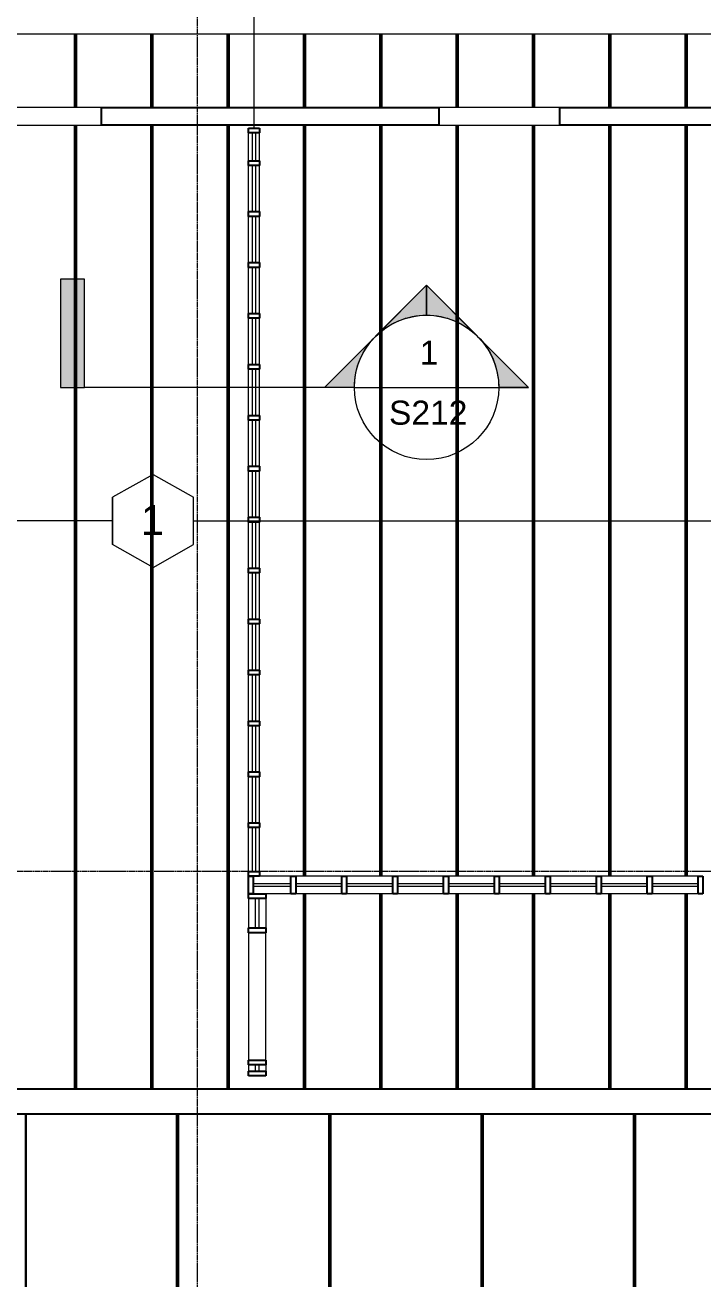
# Model space of a CAD drawing. Header units: inches. Extents: x -4036 to -1914, y 2 to 12338.
# Drawn here: x -3535.5 to -3322.4, y 11719.2 to 12113.1 of the extents above; entities that cross this region are included whole.
import ezdxf

# ---------------------------------------------------------------- set-up
doc = ezdxf.new("R2010")
doc.units = ezdxf.units.IN
doc.header["$MEASUREMENT"] = 0
doc.linetypes.add('Línea de rejilla', pattern=[0.875, 0.5, -0.125, 0.125, -0.125])
for name, color, linetype, lineweight in [('A-ANNO-NOTE', 131, 'Continuous', 9), ('A-DETL-GENF', 92, 'Continuous', 9), ('A-GLAZ-CURT', 52, 'Continuous', 9), ('A-GLAZ-CWMG', 51, 'Continuous', 9), ('A-WALL', 113, 'Continuous', 9), ('A-WALL-IDEN', 211, 'Continuous', 9), ('G-ANNO-SYMB', 111, 'Continuous', 9), ('I-WALL', 2, 'Continuous', 9), ('S-BEAM', 12, 'Continuous', 9), ('S-BEAM-ANLY', 10, 'Continuous', 50), ('S-GRID', 1, 'Continuous', 9)]:
    doc.layers.add(name, color=color, linetype=linetype, lineweight=lineweight)
doc.styles.add('Arial', font='arial.ttf', dxfattribs={"height": 9.448819})
doc.styles.add('Arial_2', font='arial.ttf', dxfattribs={"height": 7.559055})

# ---------------------------------------------------------------- blocks, each defined once
blk = doc.blocks.new('System Panel - PlyWood-764936-FRAMING PLAN - 2ND FLOOR')
at = {"layer": 'A-GLAZ-CURT', "lineweight": 18}
for p, q in [((-7.25, -0.5), (-7.25, 0.5)), ((-7.25, 0.5), (7.25, 0.5)), ((7.25, 0.5), (7.25, -0.5)), ((7.25, -0.5), (-7.25, -0.5))]:
    blk.add_line(p, q, dxfattribs=at)
blk = doc.blocks.new('Rectangular Mullion - 5 1_2_-1273587-FRAMING PLAN - 2ND FLOOR')
at = {"layer": 'A-GLAZ-CWMG'}
for p, q in [((-3451.92, 11845.74), (-3461.77, 11845.74)), ((-3451.92, 11840.24), (-3459.77, 11840.24))]:
    blk.add_line(p, q, dxfattribs=at)
blk = doc.blocks.new('Rectangular Mullion - 5 1_2_-748981-FRAMING PLAN - 2ND FLOOR')
at = {"layer": 'A-GLAZ-CWMG'}
for p, q in [((-2522.7, 11828.21), (-2522.7, 11813.71)), ((-2517.2, 11828.21), (-2517.2, 11813.71))]:
    blk.add_line(p, q, dxfattribs=at)
blk = doc.blocks.new('Rectangular Mullion - 5 1_2_-748986-FRAMING PLAN - 2ND FLOOR')
at = {"layer": 'A-GLAZ-CWMG', "lineweight": 25}
for p, q in [((0, 2.75), (-1.5, 2.75)), ((-1.5, 2.75), (-1.5, -2.75)), ((0, -2.75), (0, 2.75)), ((-1.5, -2.75), (0, -2.75))]:
    blk.add_line(p, q, dxfattribs=at)
blk = doc.blocks.new('Rectangular Mullion - 5 1_2_-748984-FRAMING PLAN - 2ND FLOOR')
at = {"layer": 'A-GLAZ-CWMG', "lineweight": 25}
for p, q in [((0.75, 2.75), (-0.75, 2.75)), ((-0.75, 2.75), (-0.75, -2.75)), ((0.75, -2.75), (0.75, 2.75)), ((-0.75, -2.75), (0.75, -2.75))]:
    blk.add_line(p, q, dxfattribs=at)
blk = doc.blocks.new('System Panel - PlyWood-1273589-FRAMING PLAN - 2ND FLOOR')
at = {"layer": 'A-GLAZ-CURT', "lineweight": 18}
for p, q in [((-5.92, -0.5), (-5.92, 0.5)), ((-5.92, 0.5), (5.92, 0.5)), ((5.92, 0.5), (5.92, -0.5)), ((5.92, -0.5), (-5.92, -0.5))]:
    blk.add_line(p, q, dxfattribs=at)
blk = doc.blocks.new('System Panel - PlyWood-1273584-FRAMING PLAN - 2ND FLOOR')
at = {"layer": 'A-GLAZ-CURT', "lineweight": 18}
for p, q in [((-6.88, -0.5), (-6.88, 0.5)), ((-6.88, 0.5), (2.37, 0.5)), ((2.37, 0.5), (2.37, -0.5)), ((2.37, -0.5), (-6.88, -0.5))]:
    blk.add_line(p, q, dxfattribs=at)
blk = doc.blocks.new('System Panel - PlyWood-1273585-FRAMING PLAN - 2ND FLOOR')
at = {"layer": 'A-GLAZ-CURT', "lineweight": 18}
for p, q in [((1.5, -0.5), (1.5, 0.5)), ((1.5, 0.5), (3.5, 0.5)), ((3.5, 0.5), (3.5, -0.5)), ((3.5, -0.5), (1.5, -0.5))]:
    blk.add_line(p, q, dxfattribs=at)
blk = doc.blocks.new('Rectangular Mullion - 5 1_2_-817731-FRAMING PLAN - 2ND FLOOR')
at = {"layer": 'A-GLAZ-CWMG'}
for p, q in [((-3465.27, 11786.49), (-3465.27, 11784.49)), ((-3459.77, 11786.49), (-3459.77, 11784.49))]:
    blk.add_line(p, q, dxfattribs=at)
blk = doc.blocks.new('Rectangular Mullion - 5 1_2_-V100-FRAMING PLAN - 2ND FLOOR')
at = {"layer": 'A-GLAZ-CWMG'}
for p, q in [((-3465.27, 11838.74), (-3465.27, 11829.49)), ((-3459.77, 11838.74), (-3459.77, 11829.49))]:
    blk.add_line(p, q, dxfattribs=at)
blk = doc.blocks.new('Rectangular Mullion - 5 1_2_-748987-FRAMING PLAN - 2ND FLOOR')
at = {"layer": 'A-GLAZ-CWMG', "lineweight": 25}
for p, q in [((-1.5, 2.75), (0, 2.75)), ((-1.5, -2.75), (-1.5, 2.75)), ((0, 2.75), (0, -2.75)), ((0, -2.75), (-1.5, -2.75))]:
    blk.add_line(p, q, dxfattribs=at)
blk = doc.blocks.new('Rectangular Mullion - 5 1_2_-1273583-FRAMING PLAN - 2ND FLOOR')
at = {"layer": 'A-GLAZ-CWMG'}
for p, q in [((-3491.17, 10351.34), (-3494.92, 10351.34)), ((-3494.92, 10345.84), (-3491.17, 10345.84))]:
    blk.add_line(p, q, dxfattribs=at)
blk = doc.blocks.new('Rectangular Mullion - 5 1_2_-748983-FRAMING PLAN - 2ND FLOOR')
at = {"layer": 'A-GLAZ-CWMG'}
for p, q in [((-2749.17, 11742.74), (-2765.17, 11742.74)), ((-2765.17, 11737.24), (-2749.17, 11737.24))]:
    blk.add_line(p, q, dxfattribs=at)
blk = doc.blocks.new('Rectangular Mullion - 5 1_2_-749712-FRAMING PLAN - 2ND FLOOR')
at = {"layer": 'A-GLAZ-CWMG', "lineweight": 25}
for p, q in [((0, 2.75), (-1.5, 2.75)), ((-1.5, 2.75), (-1.5, -2.75)), ((0, -2.75), (0, 2.75)), ((-1.5, -2.75), (0, -2.75))]:
    blk.add_line(p, q, dxfattribs=at)
blk = doc.blocks.new('Rectangular Mullion - 5 1_2_-749713-FRAMING PLAN - 2ND FLOOR')
at = {"layer": 'A-GLAZ-CWMG', "lineweight": 25}
for p, q in [((-1.5, 2.75), (0, 2.75)), ((-1.5, -2.75), (-1.5, 2.75)), ((0, 2.75), (0, -2.75)), ((0, -2.75), (-1.5, -2.75))]:
    blk.add_line(p, q, dxfattribs=at)
blk = doc.blocks.new('Rectangular Mullion - 5 1_2_-805089-FRAMING PLAN - 2ND FLOOR')
at = {"layer": 'A-GLAZ-CWMG'}
for p, q in [((-3465.27, 11792.24), (-3465.27, 11787.99)), ((-3459.77, 11787.99), (-3459.77, 11792.24))]:
    blk.add_line(p, q, dxfattribs=at)
blk = doc.blocks.new('System Panel - PlyWood-764934-FRAMING PLAN - 2ND FLOOR')
at = {"layer": 'A-GLAZ-CURT', "lineweight": 18}
for p, q in [((-6.88, -0.5), (-6.88, 0.5)), ((-6.88, 0.5), (6.88, 0.5)), ((6.88, 0.5), (6.88, -0.5)), ((6.88, -0.5), (-6.88, -0.5))]:
    blk.add_line(p, q, dxfattribs=at)
blk = doc.blocks.new('Rectangular Mullion - 3 1_2_-1273433-FRAMING PLAN - 2ND FLOOR')
at = {"layer": 'A-GLAZ-CWMG'}
for p, q in [((-3138.87, 12070.49), (-3138.87, 12079.19)), ((-3135.37, 12070.49), (-3135.37, 12079.19))]:
    blk.add_line(p, q, dxfattribs=at)
blk = doc.blocks.new('Rectangular Mullion - 3 1_2_-735869-FRAMING PLAN - 2ND FLOOR')
at = {"layer": 'A-GLAZ-CWMG', "lineweight": 25}
for p, q in [((0, 1.75), (-1.5, 1.75)), ((-1.5, 1.75), (-1.5, -1.75)), ((0, -1.75), (0, 1.75)), ((-1.5, -1.75), (0, -1.75))]:
    blk.add_line(p, q, dxfattribs=at)
blk = doc.blocks.new('Rectangular Mullion - 3 1_2_-735870-FRAMING PLAN - 2ND FLOOR')
at = {"layer": 'A-GLAZ-CWMG', "lineweight": 25}
for p, q in [((-1.5, 1.75), (0, 1.75)), ((-1.5, -1.75), (-1.5, 1.75)), ((0, 1.75), (0, -1.75)), ((0, -1.75), (-1.5, -1.75))]:
    blk.add_line(p, q, dxfattribs=at)
blk = doc.blocks.new('System Panel - PlyWood-1273435-FRAMING PLAN - 2ND FLOOR')
at = {"layer": 'A-GLAZ-CURT', "lineweight": 18}
for p, q in [((-4.35, -0.5), (-4.35, 0.5)), ((-4.35, 0.5), (4.35, 0.5)), ((4.35, 0.5), (4.35, -0.5)), ((4.35, -0.5), (-4.35, -0.5))]:
    blk.add_line(p, q, dxfattribs=at)
blk = doc.blocks.new('Rectangular Mullion - 3 1_2_-735840-FRAMING PLAN - 2ND FLOOR')
at = {"layer": 'A-GLAZ-CWMG'}
for p, q in [((-2918.07, 10459.04), (-2918.07, 10472.79)), ((-2914.57, 10459.04), (-2914.57, 10472.79))]:
    blk.add_line(p, q, dxfattribs=at)
blk = doc.blocks.new('Rectangular Mullion - 3 1_2_-735841-FRAMING PLAN - 2ND FLOOR')
at = {"layer": 'A-GLAZ-CWMG'}
for p, q in [((-3206.07, 10485.26), (-3206.07, 10499.76)), ((-3202.57, 10485.26), (-3202.57, 10499.76))]:
    blk.add_line(p, q, dxfattribs=at)
blk = doc.blocks.new('Rectangular Mullion - 3 1_2_-735844-FRAMING PLAN - 2ND FLOOR')
at = {"layer": 'A-GLAZ-CWMG', "lineweight": 25}
for p, q in [((0.75, 1.75), (-0.75, 1.75)), ((-0.75, 1.75), (-0.75, -1.75)), ((0.75, -1.75), (0.75, 1.75)), ((-0.75, -1.75), (0.75, -1.75))]:
    blk.add_line(p, q, dxfattribs=at)
blk = doc.blocks.new('TRUSS - 22_-1311154-FRAMING PLAN - 2ND FLOOR')
at = {"layer": 'S-BEAM'}
for p, q in [((-144.525, 0), (-167.675, 0)), ((96.925, 0), (-139.025, 0)), ((163.675, 0), (102.425, 0))]:
    blk.add_line(p, q, dxfattribs=at)
blk = doc.blocks.new('TRUSS - 22_-V109-FRAMING PLAN - 2ND FLOOR')
at = {"layer": 'S-BEAM'}
for p, q in [((-144.525, 0), (-167.675, 0)), ((163.675, 0), (-139.025, 0))]:
    blk.add_line(p, q, dxfattribs=at)
blk = doc.blocks.new('hollowcore plank - HEAVY-V112-FRAMING PLAN - 2ND FLOOR')
at = {"layer": 'S-BEAM'}
for p, q in [((0, 23.94), (224, 23.94)), ((0, 23.9), (224, 23.9)), ((0, 23.52), (224, 23.52)), ((224, -23.52), (0, -23.52)), ((0, -23.9), (224, -23.9)), ((0, -23.94), (224, -23.94))]:
    blk.add_line(p, q, dxfattribs=at)
blk = doc.blocks.new('TRUSSES - TRUSSES-1316857-FRAMING PLAN - 2ND FLOOR')
at = {"layer": 'A-DETL-GENF'}
for p, q in [((0, 14.61), (-12.61, 7.43)), ((0, 14.61), (12.85, 7.43)), ((-12.61, 7.43), (-12.61, -7.43)), ((12.85, -7.43), (12.85, 7.43)), ((12.85, 7.43), (12.85, -7.43)), ((-12.61, 0), (-357.3, 0)), ((12.85, 0), (357.3, 0)), ((0, -14.56), (-12.61, -7.43)), ((0, -14.56), (12.85, -7.43))]:
    blk.add_line(p, q, dxfattribs=at)
blk = doc.blocks.new('Vista de diseño - Extremo final de sección - Rellenado-14997-FRAMING PLAN - 2ND FLOOR')
at = {"layer": 'G-ANNO-SYMB'}
blk.add_hatch(color=256, dxfattribs=at).paths.add_polyline_path([(0, 0.3543), (0, 0), (-0.0787, 0), (-0.0787, 0.3543)], flags=0)
for p, q in [((0, 0.3543), (-0.0787, 0.3543)), ((-0.0787, 0.3543), (-0.0787, 0)), ((0, 0), (0, 0.3543)), ((-0.0787, 0), (0, 0))]:
    blk.add_line(p, q, dxfattribs=at)
blk = doc.blocks.new('Vista de diseño - Extremo inicial de sección - Rellenado-1561-FRAMING PLAN - 2ND FLOOR')
at = {"layer": 'G-ANNO-SYMB'}
h = blk.add_hatch(color=256, dxfattribs=at)
edge = h.paths.add_edge_path(flags=0)
edge.add_line((-0.2362, 0.3341), (-0.2362, 0.2362))
edge.add_arc((-0.2362, 0), 0.2362, 90, 135)
edge.add_line((-0.4033, 0.167), (-0.2362, 0.3341))
h = blk.add_hatch(color=256, dxfattribs=at)
edge = h.paths.add_edge_path(flags=0)
edge.add_line((-0.2362, 0.3341), (-0.0692, 0.167))
edge.add_arc((-0.2362, 0), 0.2362, 45, 90)
edge.add_line((-0.2362, 0.2362), (-0.2362, 0.3341))
h = blk.add_hatch(color=256, dxfattribs=at)
edge = h.paths.add_edge_path(flags=0)
edge.add_line((-0.5703, 0), (-0.4033, 0.167))
edge.add_arc((-0.2362, 0), 0.2362, 135, 180)
edge.add_line((-0.4724, 0), (-0.5703, 0))
h = blk.add_hatch(color=256, dxfattribs=at)
edge = h.paths.add_edge_path(flags=0)
edge.add_line((0.0978, 0), (0, 0))
edge.add_arc((-0.2362, 0), 0.2362, 360, 405)
edge.add_line((-0.0692, 0.167), (0.0978, 0))
for p, q in [((-0.2362, 0.3341), (-0.5703, 0)), ((-0.2362, 0.3341), (-0.4033, 0.167)), ((-0.2362, 0.3341), (0.0978, 0)), ((-0.2362, 0.2362), (-0.2362, 0.3341)), ((-0.2362, 0.3341), (-0.2362, 0.2362)), ((-0.0692, 0.167), (-0.2362, 0.3341)), ((-0.4033, 0.167), (-0.5703, 0)), ((0.0978, 0), (-0.0692, 0.167)), ((-0.5703, 0), (-0.4724, 0)), ((0, 0), (0.0978, 0)), ((-0.4724, 0), (-0.5703, 0)), ((0, 0), (0.0978, 0))]:
    blk.add_line(p, q, dxfattribs=at)
for start, end in [(360, 180), (90, 135), (45, 90), (135, 180), (360, 45), (180, 360)]:
    blk.add_arc((-0.2362, 0), 0.2362, start, end, dxfattribs=at)

msp = doc.modelspace()

# ---------------------------------------------------------------- linework, layer by layer
at = {"layer": 'A-WALL', "lineweight": 25}
for p, q in [((-3748.91, 11778.99), (-3204.37, 11778.99)), ((-3212.37, 11770.99), (-3756.91, 11770.99))]:
    msp.add_line(p, q, dxfattribs=at)
at = {"layer": 'A-WALL-IDEN'}
msp.add_line((-3463.52, 12080.86), (-3463.52, 12152.63), dxfattribs=at)
at = {"layer": 'G-ANNO-SYMB'}
for q in [(-3516.83, 11999.28), (-3386.61, 11999.28)]:
    msp.add_line((-3431.96, 11999.28), q, dxfattribs=at)
at = {"layer": 'I-WALL'}
for p, q in [((-3852.47, 12110.34), (-2644.92, 12110.34)), ((-3511.4, 12087.19), (-3549.42, 12087.19)), ((-3367.4, 12087.19), (-3405.42, 12087.19)), ((-3549.42, 12081.69), (-3511.4, 12081.69)), ((-3405.42, 12081.69), (-3367.4, 12081.69))]:
    msp.add_line(p, q, dxfattribs=at)
at = {"layer": 'I-WALL', "lineweight": 25}
for p, q in [((-3511.4, 12087.19), (-3405.42, 12087.19)), ((-3511.4, 12081.69), (-3511.4, 12087.19)), ((-3405.42, 12087.19), (-3405.42, 12081.69)), ((-3367.4, 12087.19), (-3290.54, 12087.19)), ((-3367.4, 12081.69), (-3367.4, 12087.19)), ((-3405.42, 12081.69), (-3511.4, 12081.69)), ((-3290.54, 12081.69), (-3367.4, 12081.69))]:
    msp.add_line(p, q, dxfattribs=at)
at = {"layer": 'S-BEAM-ANLY', "color": 7}
for p, q in [((-3519.67, 12110.34), (-3519.67, 12087.19)), ((-3495.67, 12110.34), (-3495.67, 12087.19)), ((-3471.67, 12110.34), (-3471.67, 12087.19)), ((-3447.67, 12110.34), (-3447.67, 12087.19)), ((-3423.67, 12110.34), (-3423.67, 12087.19)), ((-3399.67, 12110.34), (-3399.67, 12087.19)), ((-3375.67, 12110.34), (-3375.67, 12087.19)), ((-3351.67, 12110.34), (-3351.67, 12087.19)), ((-3327.67, 12110.34), (-3327.67, 12087.19)), ((-3519.67, 12081.69), (-3519.67, 12080.34)), ((-3519.67, 12080.34), (-3519.67, 11804.99)), ((-3495.67, 12081.69), (-3495.67, 12080.34)), ((-3495.67, 12080.34), (-3495.67, 11804.99)), ((-3471.67, 12081.69), (-3471.67, 12080.34)), ((-3471.67, 12080.34), (-3471.67, 11804.99)), ((-3447.67, 12081.69), (-3447.67, 12080.34)), ((-3447.67, 12080.34), (-3447.67, 11845.74)), ((-3423.67, 12081.69), (-3423.67, 12080.34)), ((-3423.67, 12080.34), (-3423.67, 11845.74)), ((-3399.67, 12081.69), (-3399.67, 12080.34)), ((-3399.67, 12080.34), (-3399.67, 11845.74)), ((-3375.67, 12081.69), (-3375.67, 12080.34)), ((-3375.67, 12080.34), (-3375.67, 11845.74)), ((-3351.67, 12081.69), (-3351.67, 12080.34)), ((-3351.67, 12080.34), (-3351.67, 11845.74)), ((-3327.67, 12081.69), (-3327.67, 12080.34)), ((-3327.67, 12080.34), (-3327.67, 11845.74)), ((-3447.67, 11840.24), (-3447.67, 11804.99)), ((-3423.67, 11840.24), (-3423.67, 11804.99)), ((-3399.67, 11840.24), (-3399.67, 11804.99)), ((-3375.67, 11840.24), (-3375.67, 11804.99)), ((-3351.67, 11840.24), (-3351.67, 11804.99)), ((-3327.67, 11840.24), (-3327.67, 11804.99)), ((-3519.67, 11804.99), (-3519.67, 11778.99)), ((-3495.67, 11804.99), (-3495.67, 11778.99)), ((-3471.67, 11804.99), (-3471.67, 11778.99)), ((-3447.67, 11804.99), (-3447.67, 11778.99)), ((-3423.67, 11804.99), (-3423.67, 11778.99)), ((-3399.67, 11804.99), (-3399.67, 11778.99)), ((-3375.67, 11804.99), (-3375.67, 11778.99)), ((-3351.67, 11804.99), (-3351.67, 11778.99)), ((-3327.67, 11804.99), (-3327.67, 11778.99))]:
    msp.add_line(p, q, dxfattribs=at)
at = {"layer": 'S-GRID', "linetype": 'Línea de rejilla'}
for p, q in [((-3481.32, 9786.33), (-3481.32, 12288.56)), ((-1959.43, 11847.19), (-3987.13, 11847.19))]:
    msp.add_line(p, q, dxfattribs=at)

# ---------------------------------------------------------------- block references
at = {"layer": 'A-DETL-GENF', "rotation": 180}
msp.add_blockref('TRUSSES - TRUSSES-1316857-FRAMING PLAN - 2ND FLOOR', (-3495.17, 11957.33), dxfattribs=at)
at = {"layer": 'A-GLAZ-CURT'}
for name, p, rotation in [('System Panel - PlyWood-1273435-FRAMING PLAN - 2ND FLOOR', (-3463.52, 12074.84), 90), ('System Panel - PlyWood-764936-FRAMING PLAN - 2ND FLOOR', (-3463.52, 12061.74), 90), ('System Panel - PlyWood-764936-FRAMING PLAN - 2ND FLOOR', (-3463.52, 12045.74), 90), ('System Panel - PlyWood-764936-FRAMING PLAN - 2ND FLOOR', (-3463.52, 12029.74), 90), ('System Panel - PlyWood-764936-FRAMING PLAN - 2ND FLOOR', (-3463.52, 12013.74), 90), ('System Panel - PlyWood-764936-FRAMING PLAN - 2ND FLOOR', (-3463.52, 11997.74), 90), ('System Panel - PlyWood-764936-FRAMING PLAN - 2ND FLOOR', (-3463.52, 11981.74), 90), ('System Panel - PlyWood-764936-FRAMING PLAN - 2ND FLOOR', (-3463.52, 11965.74), 90), ('System Panel - PlyWood-764936-FRAMING PLAN - 2ND FLOOR', (-3463.52, 11949.74), 90), ('System Panel - PlyWood-764936-FRAMING PLAN - 2ND FLOOR', (-3463.52, 11933.74), 90), ('System Panel - PlyWood-764936-FRAMING PLAN - 2ND FLOOR', (-3463.52, 11917.74), 90), ('System Panel - PlyWood-764936-FRAMING PLAN - 2ND FLOOR', (-3463.52, 11901.74), 90), ('System Panel - PlyWood-764936-FRAMING PLAN - 2ND FLOOR', (-3463.52, 11885.74), 90), ('System Panel - PlyWood-764936-FRAMING PLAN - 2ND FLOOR', (-3463.52, 11869.74), 90), ('System Panel - PlyWood-764934-FRAMING PLAN - 2ND FLOOR', (-3463.52, 11854.11), 90), ('System Panel - PlyWood-1273589-FRAMING PLAN - 2ND FLOOR', (-3457.85, 11842.99), 180), ('System Panel - PlyWood-764936-FRAMING PLAN - 2ND FLOOR', (-3443.17, 11842.99), 180), ('System Panel - PlyWood-764936-FRAMING PLAN - 2ND FLOOR', (-3427.17, 11842.99), 180), ('System Panel - PlyWood-764936-FRAMING PLAN - 2ND FLOOR', (-3411.17, 11842.99), 180), ('System Panel - PlyWood-764936-FRAMING PLAN - 2ND FLOOR', (-3395.17, 11842.99), 180), ('System Panel - PlyWood-764936-FRAMING PLAN - 2ND FLOOR', (-3379.17, 11842.99), 180), ('System Panel - PlyWood-764936-FRAMING PLAN - 2ND FLOOR', (-3363.17, 11842.99), 180), ('System Panel - PlyWood-764936-FRAMING PLAN - 2ND FLOOR', (-3347.17, 11842.99), 180), ('System Panel - PlyWood-764936-FRAMING PLAN - 2ND FLOOR', (-3331.17, 11842.99), 180), ('System Panel - PlyWood-1273584-FRAMING PLAN - 2ND FLOOR', (-3462.52, 11831.86), 270), ('System Panel - PlyWood-1273585-FRAMING PLAN - 2ND FLOOR', (-3462.52, 11787.99), 270)]:
    msp.add_blockref(name, p, dxfattribs=dict(at, rotation=rotation))
at = {"layer": 'A-GLAZ-CWMG', "extrusion": (0, 0, -1)}
for name, p, rotation in [('Rectangular Mullion - 3 1_2_-735869-FRAMING PLAN - 2ND FLOOR', (3463.52, 12080.69), 90), ('Rectangular Mullion - 3 1_2_-735844-FRAMING PLAN - 2ND FLOOR', (3463.52, 12069.74), 90), ('Rectangular Mullion - 3 1_2_-735844-FRAMING PLAN - 2ND FLOOR', (3463.52, 12053.74), 90), ('Rectangular Mullion - 3 1_2_-735844-FRAMING PLAN - 2ND FLOOR', (3463.52, 12037.74), 90), ('Rectangular Mullion - 3 1_2_-735844-FRAMING PLAN - 2ND FLOOR', (3463.52, 12021.74), 90), ('Rectangular Mullion - 3 1_2_-735844-FRAMING PLAN - 2ND FLOOR', (3463.52, 12005.74), 90), ('Rectangular Mullion - 3 1_2_-735844-FRAMING PLAN - 2ND FLOOR', (3463.52, 11989.74), 90), ('Rectangular Mullion - 3 1_2_-735844-FRAMING PLAN - 2ND FLOOR', (3463.52, 11973.74), 90), ('Rectangular Mullion - 3 1_2_-735844-FRAMING PLAN - 2ND FLOOR', (3463.52, 11957.74), 90), ('Rectangular Mullion - 3 1_2_-735844-FRAMING PLAN - 2ND FLOOR', (3463.52, 11941.74), 90), ('Rectangular Mullion - 3 1_2_-735844-FRAMING PLAN - 2ND FLOOR', (3463.52, 11925.74), 90), ('Rectangular Mullion - 3 1_2_-735844-FRAMING PLAN - 2ND FLOOR', (3463.52, 11909.74), 90), ('Rectangular Mullion - 3 1_2_-735844-FRAMING PLAN - 2ND FLOOR', (3463.52, 11893.74), 90), ('Rectangular Mullion - 3 1_2_-735844-FRAMING PLAN - 2ND FLOOR', (3463.52, 11877.74), 90), ('Rectangular Mullion - 3 1_2_-735844-FRAMING PLAN - 2ND FLOOR', (3463.52, 11861.74), 90), ('Rectangular Mullion - 5 1_2_-749712-FRAMING PLAN - 2ND FLOOR', (3462.52, 11827.99), 270), ('Rectangular Mullion - 5 1_2_-748986-FRAMING PLAN - 2ND FLOOR', (3462.52, 11782.99), 270)]:
    msp.add_blockref(name, p, dxfattribs=dict(at, rotation=rotation))
at = {"layer": 'A-GLAZ-CWMG'}
for name, p in [('Rectangular Mullion - 3 1_2_-1273433-FRAMING PLAN - 2ND FLOOR', (-326.4, 0)), ('Rectangular Mullion - 3 1_2_-735841-FRAMING PLAN - 2ND FLOOR', (-259.2, 1569.23)), ('Rectangular Mullion - 3 1_2_-735841-FRAMING PLAN - 2ND FLOOR', (-259.2, 1553.23)), ('Rectangular Mullion - 3 1_2_-735841-FRAMING PLAN - 2ND FLOOR', (-259.2, 1537.23)), ('Rectangular Mullion - 3 1_2_-735841-FRAMING PLAN - 2ND FLOOR', (-259.2, 1521.23)), ('Rectangular Mullion - 3 1_2_-735841-FRAMING PLAN - 2ND FLOOR', (-259.2, 1505.23)), ('Rectangular Mullion - 3 1_2_-735841-FRAMING PLAN - 2ND FLOOR', (-259.2, 1489.23)), ('Rectangular Mullion - 3 1_2_-735841-FRAMING PLAN - 2ND FLOOR', (-259.2, 1473.23)), ('Rectangular Mullion - 3 1_2_-735841-FRAMING PLAN - 2ND FLOOR', (-259.2, 1457.23)), ('Rectangular Mullion - 3 1_2_-735841-FRAMING PLAN - 2ND FLOOR', (-259.2, 1441.23)), ('Rectangular Mullion - 3 1_2_-735841-FRAMING PLAN - 2ND FLOOR', (-259.2, 1425.23)), ('Rectangular Mullion - 3 1_2_-735841-FRAMING PLAN - 2ND FLOOR', (-259.2, 1409.23)), ('Rectangular Mullion - 3 1_2_-735841-FRAMING PLAN - 2ND FLOOR', (-259.2, 1393.23)), ('Rectangular Mullion - 3 1_2_-735841-FRAMING PLAN - 2ND FLOOR', (-259.2, 1377.23)), ('Rectangular Mullion - 3 1_2_-735840-FRAMING PLAN - 2ND FLOOR', (-547.2, 1388.2)), ('Rectangular Mullion - 5 1_2_-1273587-FRAMING PLAN - 2ND FLOOR', (0, 0)), ('Rectangular Mullion - 5 1_2_-V100-FRAMING PLAN - 2ND FLOOR', (0, 0)), ('Rectangular Mullion - 5 1_2_-805089-FRAMING PLAN - 2ND FLOOR', (0, 0)), ('Rectangular Mullion - 5 1_2_-817731-FRAMING PLAN - 2ND FLOOR', (0, 0))]:
    msp.add_blockref(name, p, dxfattribs=at)
for name, p, rotation in [('Rectangular Mullion - 3 1_2_-735870-FRAMING PLAN - 2ND FLOOR', (-3463.52, 11845.74), 270), ('Rectangular Mullion - 5 1_2_-748981-FRAMING PLAN - 2ND FLOOR', (-15264.14, 9323.04), 270), ('Rectangular Mullion - 5 1_2_-748981-FRAMING PLAN - 2ND FLOOR', (-15248.14, 9323.04), 270), ('Rectangular Mullion - 5 1_2_-748981-FRAMING PLAN - 2ND FLOOR', (-15232.14, 9323.04), 270), ('Rectangular Mullion - 5 1_2_-748981-FRAMING PLAN - 2ND FLOOR', (-15216.14, 9323.04), 270), ('Rectangular Mullion - 5 1_2_-748981-FRAMING PLAN - 2ND FLOOR', (-15200.14, 9323.04), 270), ('Rectangular Mullion - 5 1_2_-748981-FRAMING PLAN - 2ND FLOOR', (-15184.14, 9323.04), 270), ('Rectangular Mullion - 5 1_2_-748981-FRAMING PLAN - 2ND FLOOR', (-15168.14, 9323.04), 270), ('Rectangular Mullion - 5 1_2_-748981-FRAMING PLAN - 2ND FLOOR', (-15152.14, 9323.04), 270), ('Rectangular Mullion - 5 1_2_-748987-FRAMING PLAN - 2ND FLOOR', (-3462.52, 11840.24), 90), ('Rectangular Mullion - 5 1_2_-1273583-FRAMING PLAN - 2ND FLOOR', (-13811.11, 8333.07), 270), ('Rectangular Mullion - 5 1_2_-748983-FRAMING PLAN - 2ND FLOOR', (8277.47, 14573.41), 90), ('Rectangular Mullion - 5 1_2_-748983-FRAMING PLAN - 2ND FLOOR', (8277.47, 14557.41), 90), ('Rectangular Mullion - 5 1_2_-749713-FRAMING PLAN - 2ND FLOOR', (-3462.52, 11787.99), 90)]:
    msp.add_blockref(name, p, dxfattribs=dict(at, rotation=rotation))
at = {"layer": 'A-GLAZ-CWMG', "extrusion": (0, 0, -1)}
for name, p in [('Rectangular Mullion - 5 1_2_-748986-FRAMING PLAN - 2ND FLOOR', (3465.27, 11842.99)), ('Rectangular Mullion - 5 1_2_-748984-FRAMING PLAN - 2ND FLOOR', (3451.17, 11842.99)), ('Rectangular Mullion - 5 1_2_-748984-FRAMING PLAN - 2ND FLOOR', (3435.17, 11842.99)), ('Rectangular Mullion - 5 1_2_-748984-FRAMING PLAN - 2ND FLOOR', (3419.17, 11842.99)), ('Rectangular Mullion - 5 1_2_-748984-FRAMING PLAN - 2ND FLOOR', (3403.17, 11842.99)), ('Rectangular Mullion - 5 1_2_-748984-FRAMING PLAN - 2ND FLOOR', (3387.17, 11842.99)), ('Rectangular Mullion - 5 1_2_-748984-FRAMING PLAN - 2ND FLOOR', (3371.17, 11842.99)), ('Rectangular Mullion - 5 1_2_-748984-FRAMING PLAN - 2ND FLOOR', (3355.17, 11842.99)), ('Rectangular Mullion - 5 1_2_-748984-FRAMING PLAN - 2ND FLOOR', (3339.17, 11842.99)), ('Rectangular Mullion - 5 1_2_-748984-FRAMING PLAN - 2ND FLOOR', (3323.17, 11842.99))]:
    msp.add_blockref(name, p, dxfattribs=at)
at = {"layer": 'G-ANNO-SYMB', "xscale": 95.99999999999994, "yscale": 95.99999999999994, "zscale": 95.99999999999994}
msp.add_blockref('Vista de diseño - Extremo final de sección - Rellenado-14997-FRAMING PLAN - 2ND FLOOR', (-3516.83, 11999.28), dxfattribs=at)
at = {"layer": 'G-ANNO-SYMB', "extrusion": (0, 0, -1), "xscale": 95.99999999999994, "yscale": 95.99999999999994, "zscale": 95.99999999999994}
msp.add_blockref('Vista de diseño - Extremo inicial de sección - Rellenado-1561-FRAMING PLAN - 2ND FLOOR', (3431.96, 11999.28), dxfattribs=at)
at = {"layer": 'S-BEAM'}
for name, p, rotation in [('TRUSS - 22_-V109-FRAMING PLAN - 2ND FLOOR', (-3519.67, 11942.66), 270.0000000000003), ('TRUSS - 22_-V109-FRAMING PLAN - 2ND FLOOR', (-3495.67, 11942.66), 270.0000000000003), ('TRUSS - 22_-V109-FRAMING PLAN - 2ND FLOOR', (-3471.67, 11942.66), 270.0000000000003), ('TRUSS - 22_-1311154-FRAMING PLAN - 2ND FLOOR', (-3447.67, 11942.66), 270.0000000000003), ('TRUSS - 22_-1311154-FRAMING PLAN - 2ND FLOOR', (-3423.67, 11942.66), 270.0000000000003), ('TRUSS - 22_-1311154-FRAMING PLAN - 2ND FLOOR', (-3399.67, 11942.66), 270.0000000000003), ('TRUSS - 22_-1311154-FRAMING PLAN - 2ND FLOOR', (-3375.67, 11942.66), 270.0000000000003), ('TRUSS - 22_-1311154-FRAMING PLAN - 2ND FLOOR', (-3351.67, 11942.66), 270.0000000000003), ('TRUSS - 22_-1311154-FRAMING PLAN - 2ND FLOOR', (-3327.67, 11942.66), 270.0000000000003), ('hollowcore plank - HEAVY-V112-FRAMING PLAN - 2ND FLOOR', (-3511.53, 11770.99), 270.0000000000009), ('hollowcore plank - HEAVY-V112-FRAMING PLAN - 2ND FLOOR', (-3463.65, 11770.99), 270.0000000000009), ('hollowcore plank - HEAVY-V112-FRAMING PLAN - 2ND FLOOR', (-3415.77, 11770.99), 270.0000000000009), ('hollowcore plank - HEAVY-V112-FRAMING PLAN - 2ND FLOOR', (-3367.89, 11770.99), 270.0000000000009), ('hollowcore plank - HEAVY-V112-FRAMING PLAN - 2ND FLOOR', (-3320, 11770.99), 270.0000000000009)]:
    msp.add_blockref(name, p, dxfattribs=dict(at, rotation=rotation))

# ---------------------------------------------------------------- texts
at = {"layer": 'A-ANNO-NOTE', "insert": (-3499.09, 11962.38), "char_height": 9.45, "width": 8.787, "attachment_point": 1, "style": 'Arial'}
msp.add_mtext('1', dxfattribs=at)
at = {"layer": 'G-ANNO-SYMB', "attachment_point": 1, "style": 'Arial_2'}
for s, insert, char_height, width in [('1', (-3411.47, 12013.97), 7.56, 7.272), ('S212', (-3421.1, 11995.12), 7.559, 30.603)]:
    msp.add_mtext(s, dxfattribs=dict(at, insert=insert, char_height=char_height, width=width))

doc.saveas('drawing.dxf')
